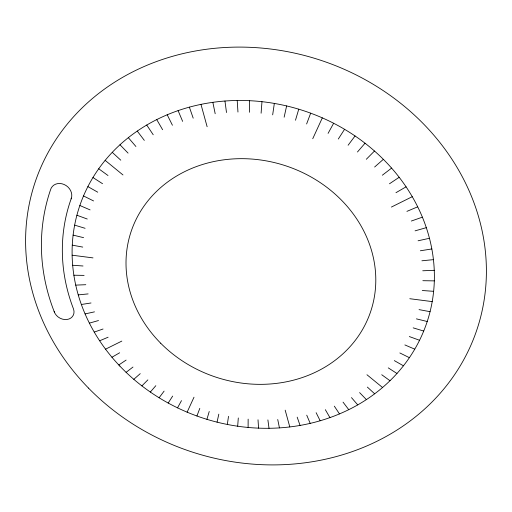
<?xml version="1.0" encoding="UTF-8"?>
<svg xmlns="http://www.w3.org/2000/svg" width="512" height="512" viewBox="0 0 512 512"><rect width="100%" height="100%" fill="white"/><g stroke="black" fill="none" stroke-linecap="round" stroke-linejoin="round"><path stroke-width="0.77" d="M248.109 427.456L248.147 419.136M249.517 112.275L249.568 100.698M237.683 426.221L238.304 417.978M261.107 113.21L261.965 101.683M227.328 424.448L228.518 416.314M272.666 114.854L274.336 103.43M217.056 422.15L218.816 414.15M284.141 117.203L286.624 105.939M206.918 419.334L209.242 411.488M295.482 120.25L298.752 109.19M196.928 416L199.808 408.346M306.618 123.974L310.675 113.178M187.123 412.173L194.003 397.203M312.742 138.726L322.323 117.875M177.536 407.846L181.491 400.634M328.083 133.382L333.638 123.258M168.192 403.046L172.672 396.09M338.304 139.021L344.563 129.299M159.117 397.773L164.109 391.11M348.109 145.235L355.046 135.968M150.342 392.051L155.827 385.696M357.459 152L365.037 143.219M141.894 385.894L147.866 379.872M366.31 159.277L374.49 151.021M133.805 379.322L140.237 373.651M374.624 167.027L383.354 159.334M126.099 372.339L132.979 367.046M382.355 175.213L391.597 168.102M118.803 364.973L126.112 360.083M389.478 183.782L399.181 177.286M111.942 357.242L119.661 352.774M395.962 192.691L406.074 186.835M105.549 349.171L121.818 341.088M391.398 207.066L412.256 196.698M99.642 340.781L108.109 337.216M406.918 211.366L417.696 206.822M94.24 332.09L103.046 329.005M411.347 221.03L422.387 217.165M89.382 323.13L98.496 320.544M415.072 230.854L426.31 227.667M85.082 313.92L94.477 311.859M418.074 240.787L429.459 238.285M81.357 304.499L91.014 302.97M420.352 250.778L431.834 248.96M78.24 294.886L88.115 293.907M421.901 260.794L433.427 259.648M75.738 285.12L85.805 284.704M422.733 270.778L434.253 270.304M73.875 275.226L84.102 275.386M422.848 280.698L434.317 280.877M72.672 265.242L83.014 265.99M422.266 290.502L433.632 291.322M72.134 255.206L93.011 257.894M409.792 298.714L432.205 301.606M72.275 245.146L82.752 247.098M419.034 309.626L430.061 311.68M73.114 235.11L83.59 237.664M416.422 318.867L427.226 321.504M74.656 225.133L85.094 228.301M413.178 327.853L423.712 331.053M76.896 215.245L87.258 219.027M409.318 336.55L419.546 340.282M79.853 205.504L90.086 209.894M404.87 344.928L414.758 349.171M83.52 195.942L93.581 200.941M399.859 352.954L409.382 357.683M87.891 186.605L97.741 192.198M394.317 360.614L403.437 365.792M92.96 177.53L102.547 183.712M388.262 367.878L396.96 373.485M98.72 168.768L108 175.526M381.734 374.726L389.984 380.723M105.158 160.358L122.97 174.95M366.957 374.739L382.541 387.507M112.25 152.339L120.781 160.192M367.379 387.098L374.662 393.805M119.987 144.762L128.07 153.12M359.603 392.595L366.381 399.603M128.333 137.658L135.923 146.509M351.482 397.613L357.734 404.896M137.261 131.072L144.32 140.378M343.04 402.138L348.755 409.664M146.739 125.043L153.229 134.771M334.317 406.163L339.482 413.901M156.736 119.603L162.611 129.715M325.331 409.683L329.939 417.606M167.2 114.784L172.429 125.248M316.128 412.691L320.166 420.762M178.093 110.624L182.643 121.389M306.733 415.174L310.195 423.373M189.37 107.149L193.203 118.17M297.178 417.146L300.064 425.434M200.973 104.371L207.13 126.739M285.178 410.163L289.798 426.938M212.851 102.33L215.187 113.728M277.728 419.507L279.443 427.891M224.954 101.024L226.502 112.538M267.891 419.904L269.018 428.294M237.21 100.48L237.965 112.051M258.016 419.776L258.56 428.147M54.15 311.501A10.605 8.698 30 0 0 66.918 319.501A10.605 8.698 30 0 0 73.542 309.069A193.504 170.963 18.2 0 1 71.379 198.182M71.136 198.861A11.398 9.741 37.7 0 0 64.128 184.493A11.398 9.741 37.7 0 0 50.49 189.907A215.885 190.938 18.2 0 0 54.605 312.646M119.84 366.067A183.117 161.709 18.2 0 0 426.067 324.89A183.117 161.709 18.2 0 0 213.824 102.195A183.117 161.709 18.2 0 0 119.84 366.067M160.698 343.226A126.278 111.29 18.2 0 0 370.816 311.098A126.278 111.29 18.2 0 0 221.197 160.205A126.278 111.29 18.2 0 0 160.698 343.226M88.499 388.083A232.87 206.144 18.2 0 0 476.755 330.131A232.87 206.144 18.2 0 0 202.746 49.792A232.87 206.144 18.2 0 0 88.499 388.083"/></g></svg>
